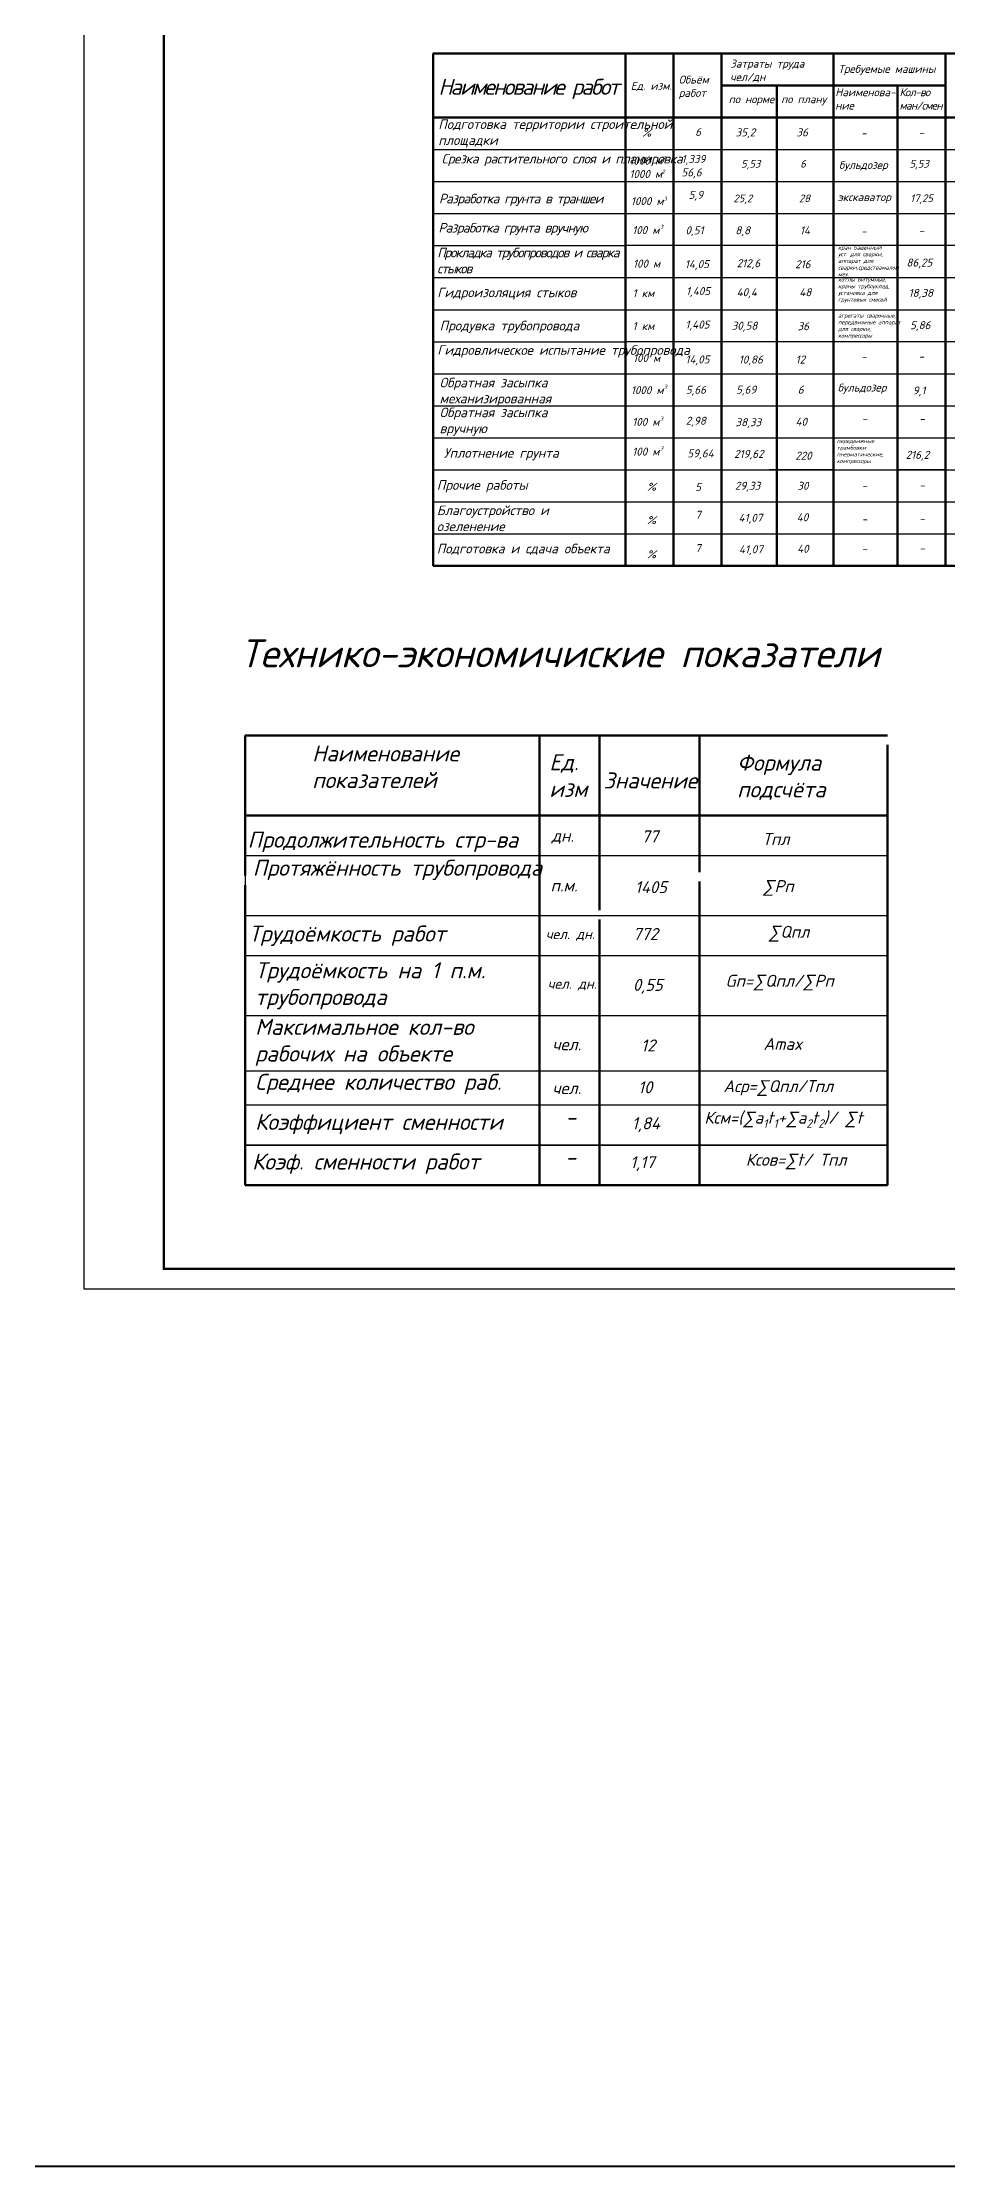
# Model space of a CAD drawing. Header units: millimetres. Extents: x 27137 to 30937, y -4667 to -569.
# Drawn here: x 29756 to 29982, y -4667 to -4136 of the extents above; entities that cross this region are included whole.
import ezdxf

# ---------------------------------------------------------------- set-up
doc = ezdxf.new("R2010")
doc.units = ezdxf.units.MM
doc.header["$LTSCALE"] = 0.4
doc.styles.get("Standard").update_dxf_attribs({"font": 'isocpeui.ttf', "height": 2.5})

msp = doc.modelspace()

# ---------------------------------------------------------------- linework, layer by layer
at = {"lineweight": 60}
for p, q in [((29853.4279, -4139.0689), (30033.4279, -4139.0689)), ((29853.4279, -4139.0689), (29901.4279, -4139.0689)), ((29853.4279, -4139.0689), (29853.4279, -4163.0689)), ((29853.4279, -4139.0689), (29853.4279, -4155.0689)), ((29901.4279, -4139.0689), (29901.4279, -4147.0689)), ((29913.4279, -4155.0689), (29913.4279, -4139.0689)), ((29925.4279, -4139.0689), (29925.4279, -4155.0689)), ((29953.4279, -4139.0689), (29953.4279, -4147.0689)), ((29981.4279, -4139.0689), (29981.4279, -4155.0689)), ((29901.4279, -4147.0689), (29901.4279, -4187.0689)), ((29925.4279, -4147.0689), (29981.4279, -4147.0689)), ((29939.2547, -4147.0689), (29939.2547, -4155.0689)), ((29953.4279, -4155.0689), (29953.4279, -4147.0689)), ((29969.4279, -4155.0689), (29969.4279, -4147.0689)), ((29853.4279, -4155.0689), (30021.4279, -4155.0689)), ((29853.4279, -4155.0689), (29853.4279, -4167.0689)), ((29853.4279, -4155.0689), (29853.4279, -4163.0689)), ((29913.4279, -4187.0689), (29913.4279, -4155.0689)), ((29925.4279, -4187.0689), (29925.4279, -4155.0689)), ((29939.2547, -4187.0689), (29939.2547, -4155.0689)), ((29953.4279, -4155.0689), (29953.4279, -4187.0689)), ((29969.4279, -4187.0689), (29969.4279, -4155.0689)), ((29981.4279, -4155.0689), (29981.4279, -4187.0689)), ((29853.4279, -4163.0689), (29853.4279, -4171.0689)), ((29853.4279, -4167.0689), (29853.4279, -4179.0689)), ((29853.4279, -4167.0689), (29853.4279, -4175.0689)), ((29853.4279, -4171.0689), (29853.4279, -4179.0689)), ((29853.4279, -4175.0689), (29853.4279, -4183.0689)), ((29853.4279, -4179.0689), (29853.4279, -4187.0689)), ((29853.4279, -4183.0689), (29853.4279, -4187.0689)), ((29853.4279, -4187.0689), (29853.4279, -4191.0689)), ((29853.4279, -4187.0689), (29853.4279, -4191.0689)), ((29853.4279, -4187.0689), (29853.4279, -4195.0689)), ((29901.4279, -4186.7915), (29901.4279, -4243.0689)), ((29913.4279, -4243.0689), (29913.4279, -4186.7915)), ((29925.4279, -4243.0689), (29925.4279, -4187.0689)), ((29939.2547, -4243.0689), (29939.2547, -4187.0689)), ((29953.4279, -4187.0689), (29953.4279, -4243.0689)), ((29969.4279, -4243.0689), (29969.4279, -4187.0689)), ((29981.4279, -4187.0689), (29981.4279, -4243.0689)), ((29853.4279, -4195.0689), (29853.4279, -4199.0689)), ((29853.4279, -4199.0689), (29853.4279, -4207.0689)), ((29853.4279, -4211.0689), (29853.4279, -4203.0689)), ((29853.4279, -4207.0689), (29853.4279, -4211.0689)), ((29853.4279, -4211.0689), (29853.4279, -4219.0689)), ((29853.4279, -4219.0689), (29853.4279, -4223.0689)), ((29853.4279, -4223.0689), (29853.4279, -4227.0689)), ((29853.4279, -4227.0689), (29853.4279, -4231.0689)), ((29853.4279, -4231.0689), (29853.4279, -4235.0689)), ((29853.4279, -4235.0689), (29853.4279, -4239.0689)), ((29853.4279, -4239.0689), (29853.4279, -4243.0689)), ((29853.4279, -4243.0689), (29853.4279, -4267.0689)), ((29853.4279, -4251.0689), (29853.4279, -4243.0689)), ((29901.4279, -4243.0689), (29901.4279, -4267.0689)), ((29913.4279, -4243.0689), (29913.4279, -4267.0689)), ((29925.4279, -4267.0689), (29925.4279, -4243.0689)), ((29939.2547, -4267.0689), (29939.2547, -4243.0689)), ((29953.4279, -4243.0689), (29953.4279, -4267.0689)), ((29969.4279, -4267.0689), (29969.4279, -4243.0689)), ((29981.4279, -4243.0689), (29981.4279, -4267.0689)), ((29853.4279, -4267.0689), (29853.4279, -4259.0689)), ((29853.4279, -4267.0689), (30033.4279, -4267.0689)), ((29806.3795, -4309.4931), (29806.3795, -4329.4931)), ((29806.3795, -4309.4931), (29879.941, -4309.4931)), ((29879.941, -4329.4931), (29879.941, -4309.4931)), ((29879.941, -4309.4931), (29894.941, -4309.4931)), ((29894.941, -4309.4931), (29894.941, -4353.1132)), ((29894.941, -4353.1132), (29894.941, -4309.4931)), ((29894.941, -4309.4931), (29909.941, -4309.4931)), ((29894.941, -4309.4931), (29919.941, -4309.4931)), ((29906.3795, -4309.4931), (29921.3795, -4309.4931)), ((29909.941, -4309.4931), (29959.941, -4309.4931)), ((29919.941, -4309.4931), (29919.941, -4343.6335)), ((29966.941, -4309.4931), (29959.941, -4309.4931)), ((29966.941, -4411.8493), (29966.941, -4311.8493)), ((29966.941, -4421.8493), (29966.941, -4321.8493)), ((29806.3795, -4329.4931), (29959.941, -4329.4931)), ((29806.3795, -4329.4931), (29806.3795, -4344.4931)), ((29806.3795, -4329.4931), (29806.3795, -4339.4931)), ((29879.941, -4329.4931), (29879.941, -4372.3017)), ((29959.941, -4329.4931), (29966.941, -4329.4931)), ((29806.3795, -4346.8493), (29806.3795, -4409.0125)), ((29919.941, -4421.8493), (29919.941, -4345.9897)), ((29894.941, -4355.4694), (29894.941, -4421.8493)), ((29879.941, -4366.8493), (29879.941, -4421.8493)), ((29806.3795, -4401.8493), (29806.3795, -4411.8493)), ((29806.3795, -4411.8493), (29806.3795, -4421.8493)), ((29806.3795, -4421.8493), (29959.941, -4421.8493)), ((29959.941, -4421.8493), (29966.941, -4421.8493))]:
    msp.add_line(p, q, dxfattribs=at)
for p, q in [((29853.4279, -4139.0689), (29858.2279, -4139.0689)), ((29901.4279, -4139.0689), (29925.4279, -4139.0689)), ((29925.4279, -4155.0689), (29925.4279, -4139.0689)), ((29937.4279, -4139.0689), (29953.4279, -4139.0689)), ((29953.4279, -4139.0689), (29981.4279, -4139.0689)), ((29981.4279, -4139.0689), (29993.4279, -4139.0689)), ((29981.4279, -4147.0689), (29981.4279, -4139.0689)), ((29953.4279, -4147.0689), (29981.4279, -4147.0689)), ((29901.4279, -4155.0689), (29913.4279, -4155.0689)), ((29913.4279, -4155.0689), (29925.4279, -4155.0689)), ((29937.4279, -4155.0689), (29953.4279, -4155.0689)), ((29937.4279, -4155.0689), (29953.4279, -4155.0689)), ((29953.4279, -4155.0689), (29969.4279, -4155.0689)), ((29853.4279, -4163.0689), (30033.4279, -4163.0689)), ((29853.4279, -4171.0689), (30033.4279, -4171.0689)), ((29853.4279, -4179.0689), (30033.4279, -4179.0689)), ((29853.4279, -4183.0689), (29853.4279, -4187.0689)), ((29853.4279, -4183.0689), (29853.4279, -4187.0689)), ((29853.4279, -4187.0689), (29901.4279, -4187.0689)), ((29853.4279, -4187.0689), (29901.4279, -4187.0689)), ((29901.4279, -4187.0689), (29901.4279, -4183.0689)), ((29901.4279, -4187.0689), (29901.4279, -4186.7915)), ((30033.4279, -4187.0689), (29901.4279, -4187.0689)), ((30033.4279, -4187.0689), (29901.4279, -4187.0689)), ((29853.4279, -4195.0689), (29901.4279, -4195.0689)), ((29901.4279, -4199.0689), (29901.4279, -4195.0689)), ((29901.4279, -4195.0689), (30033.4279, -4195.0689)), ((29853.4279, -4203.0689), (30033.4279, -4203.0689)), ((29901.4279, -4211.0689), (29901.4279, -4207.0689)), ((29853.4279, -4211.0689), (29901.4279, -4211.0689)), ((30033.4279, -4211.0689), (29901.4279, -4211.0689)), ((29853.4279, -4219.0689), (29901.4279, -4219.0689)), ((29901.4279, -4223.0689), (29901.4279, -4219.0689)), ((29901.4279, -4219.0689), (30033.4279, -4219.0689)), ((29853.4279, -4227.0689), (29901.4279, -4227.0689)), ((29901.4279, -4231.0689), (29901.4279, -4227.0689)), ((29901.4279, -4227.0689), (30033.4279, -4227.0689)), ((29853.4279, -4235.0689), (29901.4279, -4235.0689)), ((29901.4279, -4235.0689), (29901.4279, -4239.0689)), ((29901.4279, -4235.0689), (30033.4279, -4235.0689)), ((29853.4279, -4243.0689), (29901.4279, -4243.0689)), ((29901.4279, -4243.0689), (29913.4279, -4243.0689)), ((29913.4279, -4243.0689), (30021.4279, -4243.0689)), ((29953.4279, -4243.0689), (29937.4279, -4243.0689)), ((29937.4279, -4243.0689), (29953.4279, -4243.0689)), ((29981.4279, -4243.0689), (29969.4279, -4243.0689)), ((29969.4279, -4243.0689), (29981.4279, -4243.0689)), ((29853.4279, -4259.0689), (29853.4279, -4251.0689)), ((29853.4279, -4251.0689), (30033.4279, -4251.0689)), ((29853.4279, -4259.0689), (30033.4279, -4259.0689)), ((29806.3795, -4339.4931), (29966.941, -4339.4931)), ((29806.3795, -4339.4931), (29806.3795, -4354.4931)), ((29806.3795, -4354.4931), (29966.941, -4354.4931)), ((29806.3795, -4354.4931), (29806.3795, -4364.4931)), ((29806.3795, -4364.4931), (29966.941, -4364.4931)), ((29806.3795, -4364.4931), (29806.3795, -4374.4931)), ((29806.3795, -4374.4931), (29806.3795, -4379.4931)), ((29806.3795, -4379.4931), (29966.941, -4379.4931)), ((29806.3795, -4379.4931), (29806.3795, -4389.4931)), ((29806.3795, -4393.302), (29966.941, -4393.302)), ((29966.941, -4401.8493), (29806.3795, -4401.8493)), ((29806.3795, -4411.8493), (29959.941, -4411.8493)), ((29966.941, -4411.8493), (29806.3795, -4411.8493)), ((29894.941, -4411.8493), (29919.941, -4411.8493)), ((29959.941, -4411.8493), (29966.941, -4411.8493))]:
    msp.add_line(p, q)
at = {"color": 1, "lineweight": 40, "ltscale": 0.5}
msp.add_lwpolyline([(28083.9133, -3604.0598), (30936.8803, -3604.0598), (30936.8803, -4667.0895), (28083.9133, -4667.0895)], close=True, dxfattribs=at)
at = {"color": 7, "lineweight": -3}
for points in [[(29766.0721, -4447.7376), (30607.0721, -4447.7376), (30607.0721, -3853.7376), (29766.0721, -3853.7376)], [(29786.0721, -4442.7376), (30602.0721, -4442.7376), (30602.0721, -3858.7376), (29786.0721, -3858.7376)]]:
    msp.add_lwpolyline(points, close=True, dxfattribs=at)
at = {"const_width": 0.6}
msp.add_lwpolyline([(29786.0721, -4442.7376), (29786.0721, -3858.7376), (30602.0721, -3858.7376), (30602.0721, -4442.7376), (29786.0721, -4442.7376)], dxfattribs=at)

# ---------------------------------------------------------------- texts
at = {"attachment_point": 1}
for s, width, gutter_width, heights, insert, char_height in [('{\\T0.8;Наименование работ}', 60, 12.5, [0], (29854.6906, -4145.3733), 4), ('Обьём\\Pработ', 30, 12.5, [0], (29914.7406, -4144.5663), 2), ('Затраты труда \\Pчел/дн', 28.457231, 12.5, [9.4384], (29927.5933, -4140.5825), 2), ('Требуемые машины', 35, 12.5, [0], (29954.5887, -4141.9029), 2), ('Ед. изм.', 15, 12.5, [0], (29902.7459, -4146.134), 2), ('по норме', 20, 12.5, [0], (29927.2182, -4149.4663), 2), ('по плану', 20, 12.5, [0], (29940.3296, -4149.4663), 2), ('Наименова-\\Pние', 20, 12.5, [0], (29953.8423, -4147.7292), 2), ('{\\T0.9;Кол-во\\Pман/смен}', 15, 12.5, [0], (29969.9108, -4147.7333), 2), ('Подготовка территории строительной площадки', 60, 12.5, [0], (29854.673, -4155.5126), 2.4), ('%', 15, 12.5, [0], (29905.6495, -4157.8299), 2), ('6', 15, 12.5, [0], (29918.8549, -4157.6709), 2), ('35,2', 12.151566, 12.5, [0], (29928.952, -4157.7507), 2), ('36', 12.151566, 12.5, [0], (29944.1421, -4157.7507), 2), ('-', 15.304504, 12.5, [0], (29960.3048, -4157.9193), 2), ('-', 15.304504, 12.5, [0], (29974.6703, -4157.8691), 2), ('{\\T0.95;Срезка растительного слоя и планировка}', 60, 12.5, [0], (29855.5081, -4164.1364), 2.4), ('1000 м\\P1000 м', 15, 12.5, [0], (29902.4106, -4164.8318), 2), ('3', 15, 12.5, [0], (29910.5859, -4164.7552), 1), ('1,339\\P56,6', 15, 12.5, [0], (29915.4275, -4164.4262), 2), ('5,53', 13.371299, 12.5, [2.88], (29930.337, -4165.6451), 1.92), ('6', 13.371299, 12.5, [2.88], (29945.1045, -4165.6451), 1.92), ('5,53', 13.371299, 12.5, [2.88], (29972.4174, -4165.6451), 1.92), ('2', 15, 12.5, [0], (29910.5198, -4168.0782), 1), ('{\\T0.9;Разработка грунта в траншеи}', 60, 12.5, [0], (29854.8263, -4174.1154), 2.4), ('1000 м', 15, 12.5, [0], (29902.7792, -4174.9402), 2), ('3', 15, 12.5, [0], (29910.94, -4174.8304), 1), ('25,2', 13.371299, 12.5, [0], (29928.4237, -4174.2957), 1.92), ('28', 13.371299, 12.5, [0], (29944.7894, -4174.2957), 1.92), ('{\\T0.9;Разработка грунта вручную}', 60, 12.5, [0], (29854.697, -4181.3966), 2.4), ('100 м', 15, 12.5, [0], (29903.1196, -4182.1797), 2), ('3', 15, 12.5, [0], (29910.088, -4181.8643), 1), ('{\\T0.8;Прокладка трубопроводов и сварка\\Pстыков}', 63.85238, 12.5, [10.6306], (29854.406, -4187.5915), 2.4), ('-', 15.304504, 12.5, [0], (29960.3048, -4182.4364), 2), ('-', 15.304504, 12.5, [0], (29974.6703, -4182.3863), 2), ('100 м', 15, 12.5, [0], (29903.3116, -4190.5737), 2), ('1 км', 15, 12.5, [0], (29903.2032, -4197.95), 2), ('1,405', 15, 12.5, [0], (29916.5644, -4197.4322), 2), ('40,4', 15, 12.5, [0], (29929.1994, -4197.7079), 2), ('48', 15, 12.5, [0], (29944.8683, -4197.7079), 2), ('18,38', 13.371299, 12.5, [0], (29972.1726, -4197.8715), 2), ('1 км', 15, 12.5, [0], (29903.2032, -4206.1567), 2), ('1,405', 15, 12.5, [0], (29916.4177, -4205.7855), 2), ('30,58', 15, 12.5, [0], (29927.9668, -4206.0791), 2), ('36', 15, 12.5, [0], (29944.4281, -4206.2079), 2), ('5,86', 13.371299, 12.5, [0], (29972.5415, -4205.9437), 2), ('100 м', 15, 12.5, [0], (29903.3116, -4214.1682), 2), ('-', 15.304504, 12.5, [0], (29960.3048, -4213.7854), 2), ('-', 15.304504, 12.5, [0], (29974.6703, -4213.7352), 2), ('1000 м', 15, 12.5, [0], (29902.7792, -4222.1838), 2), ('3', 15, 12.5, [0], (29911.0598, -4221.833), 1), ('100 м', 15, 12.5, [0], (29903.1196, -4230.1014), 2), ('3', 15, 12.5, [0], (29910.088, -4229.786), 1), ('-', 15.304504, 12.5, [0], (29960.4548, -4229.3563), 2), ('-', 15.304504, 12.5, [0], (29974.8203, -4229.3061), 2), ('100 м', 15, 12.5, [0], (29903.1196, -4237.541), 2), ('3', 15, 12.5, [0], (29910.088, -4237.2256), 1), ('Прочие работы', 60, 12.5, [0], (29854.3036, -4245.6882), 2.4), ('\\pi6.53712;%', 15, 12.5, [0], (29900.3065, -4246.3106), 2), ('5', 15, 12.5, [0], (29918.8549, -4246.3835), 2), ('-', 15.304504, 12.5, [0], (29960.4548, -4245.994), 2), ('-', 15.304504, 12.5, [0], (29974.8203, -4245.9438), 2), ('Благоустройство и \\Pозеленение', 60, 12.5, [0], (29854.3036, -4252.0052), 2.4), ('\\pi6.53712;%', 15, 12.5, [0], (29900.3065, -4254.6381), 2), ('7', 15, 12.5, [0], (29918.8549, -4253.3329), 2), ('-', 15.304504, 12.5, [0], (29960.4548, -4254.3877), 2), ('-', 15.304504, 12.5, [0], (29974.8203, -4254.3375), 2), ('Подготовка и сдача объекта', 60, 12.5, [0], (29854.3036, -4261.5619), 2.4), ('7', 15, 12.5, [0], (29918.8549, -4261.6419), 2), ('\\pi6.53712;%', 15, 12.5, [0], (29900.3065, -4263.1857), 2), ('-', 15.304504, 12.5, [0], (29960.4548, -4261.7323), 2), ('-', 15.304504, 12.5, [0], (29974.8203, -4261.6821), 2), ('Наименование \\Pпоказателей', 89.841545, 12.5, [0], (29823.159, -4311.9538), 4), ('Ед.\\Pизм', 15, 12.5, [0], (29882.4072, -4314.1714), 4), ('Формула \\Pподсчёта', 55.769805, 12.5, [0], (29929.3411, -4314.2772), 4), ('Значение', 24.685547, 12.5, [0], (29895.9627, -4318.7032), 4), ('Продолжительность стр-ва', 73.561463, 12.5, [0], (29807.0268, -4333.5136), 4), ('дн.', 15, 12.5, [0], (29882.9553, -4333.0377), 3), ('{\\H0.75x;77}', 15, 12.5, [0], (29905.4257, -4333.2048), 4), ('Тпл', 6.356017, 5, [0], (29935.6777, -4333.8542), 3), ('Протяжённость трубопровода', 73.561463, 12.5, [0], (29808.3117, -4340.5356), 4), ('1405', 15, 12.5, [4.0515], (29903.8004, -4345.8811), 3), ('∑Рп', 6.356017, 5, [0], (29935.6777, -4345.6226), 3), ('Трудоёмкость работ', 73.561463, 12.5, [0], (29807.3482, -4356.9796), 4), ('772', 15, 12.5, [0], (29903.3028, -4357.5808), 3), ('∑Qпл', 6.356017, 5, [0], (29937.1367, -4357.0373), 3), ('чел. дн.', 15, 12.5, [0], (29881.5228, -4357.8733), 2.5), ('Трудоёмкость на 1 п.м.\\Pтрубопровода', 73.561463, 12.5, [0], (29808.9039, -4366.1557), 4), ('чел. дн.', 15, 12.5, [0], (29881.9952, -4370.2753), 2.5), ('0,55', 15, 12.5, [0], (29903.2941, -4370.3114), 3), ('Gп=∑Qпл/∑Рп', 6.356017, 5, [0], (29926.4097, -4369.2763), 3), ('Максимальное кол-во рабочих на объекте', 73.561463, 12.5, [0], (29808.9039, -4380.2928), 4), ('чел.', 15, 12.5, [0], (29883.1637, -4385.1507), 3), ('12', 15, 12.5, [0], (29905.341, -4385.434), 3), ('Аmax', 6.356017, 5, [0], (29935.9086, -4385.0443), 3), ('Среднее количество раб.', 73.561463, 12.5, [0], (29808.9039, -4394.0392), 4), ('чел.', 15, 12.5, [0], (29883.1637, -4396.0973), 3), ('10', 15, 12.5, [0], (29904.5901, -4395.8866), 3), ('Аср=∑Qпл/Тпл', 6.356017, 5, [0], (29925.8837, -4395.6132), 3), ('Коэффициент сменности', 73.561463, 12.5, [0], (29808.9039, -4404.0392), 4), ('\\pi6.47273;-', 15, 12.5, [0], (29879.941, -4402.8642), 4), ('1,84', 15, 12.5, [0], (29903.038, -4404.8964), 3), ('\\A1;Ксм=(∑a{\\H0.7x;\\S^ 1;}t{\\H0.7x;\\S^ 1;}+∑a{\\H0.7x;\\S^ 2;}t{\\H0.7x;\\S^ 2;})/ ∑t', 47.638469, 5, [0], (29921.128, -4403.4806), 3), ('Коэф. сменности работ', 73.561463, 12.5, [0], (29808.1417, -4413.9563), 4), ('\\pi6.47273;-', 15, 12.5, [0], (29879.9011, -4412.8648), 4), ('1,17', 15, 12.5, [0], (29902.6079, -4414.6136), 3), ('Ксов=∑t/ Тпл', 27.751224, 5, [0], (29931.4938, -4413.9955), 3)]:
    msp.add_mtext_dynamic_manual_height_columns(s, width=width, gutter_width=gutter_width, heights=heights, dxfattribs=dict(at, insert=insert, char_height=char_height))
at = {"lineweight": 15, "attachment_point": 1}
for s, width, heights, insert, char_height in [('бульдозер', 15.304504, [0], (29954.7843, -4165.9058), 2), ('экскаватор', 15.304504, [0], (29954.4514, -4173.931), 2), ('кран башенный\\Pуст. для сварки,\\Pаппарат для сварки,средствамалой \\Pмех.', 15.304504, [13.1252], (29954.5662, -4187.0439), 1), ('котлы битумные,\\Pкраны трубоуклад,\\Pустановка для \\Pгрунтовых смесей', 15.304504, [13.1252], (29954.5662, -4195.0452), 1), ('агрегаты сварочные,\\Pпередвижные аппарат \\Pдля сварки,\\Pкомпрессоры', 15.304504, [13.1252], (29954.5662, -4204.0448), 1), ('бульдозер', 15.304504, [0], (29954.4719, -4221.531), 2), ('передвижные трамбовки пневматические,\\Pкомпрессоры', 15.304504, [13.1252], (29954.2538, -4235.3824), 1), ('\\pi1.21443;{\\fISOCPEUR|b0|i1|c204|p34;       Технико}-{\\fISOCPEUR|b0|i1|c204|p34;экономичиские показатели}', 242.629461, [0], (29772.7734, -4285.4424), 7)]:
    msp.add_mtext_dynamic_manual_height_columns(s, width=width, gutter_width=12.5, heights=heights, dxfattribs=dict(at, insert=insert, char_height=char_height))
at = {"color": 0, "char_height": 2, "attachment_point": 1}
for s, width, heights, insert in [('5,9', 15, [0], (29917.2021, -4173.3705)), ('0,51', 15, [0], (29916.4318, -4182.2318)), ('8,8', 15, [3], (29928.8713, -4182.2354)), ('14', 15, [3], (29945.0235, -4182.2354)), ('14,05', 15, [0], (29916.2768, -4190.6833)), ('212,6', 15, [0], (29929.2223, -4190.4624)), ('216', 15, [0], (29943.8457, -4190.7107)), ('86,25', 13.371299, [0], (29971.6302, -4190.3011)), ('5,66', 15, [0], (29916.5016, -4222.0834)), ('5,69', 15, [3], (29929.0613, -4222.0629)), ('6', 15, [3], (29944.4935, -4222.0629)), ('9,1', 15, [3], (29973.2208, -4222.2603)), ('2,98', 15, [0], (29916.5016, -4229.8236)), ('38,33', 15, [0], (29928.9208, -4230.1949)), ('40', 15, [0], (29943.9175, -4230.0779)), ('59,64', 15, [0], (29916.9075, -4237.977)), ('29,33', 15, [0], (29928.7786, -4246.0725)), ('30', 15, [0], (29944.3713, -4246.0917)), ('41,07', 15, [0], (29929.6861, -4254.0794)), ('40', 15, [0], (29944.22, -4253.9475)), ('41,07', 15, [0], (29929.79, -4261.9495)), ('40', 15, [0], (29944.3238, -4261.8177))]:
    msp.add_mtext_dynamic_manual_height_columns(s, width=width, gutter_width=12.5, heights=heights, dxfattribs=dict(at, insert=insert))
at = {"color": 1, "attachment_point": 1}
for s, width, heights, insert, char_height in [('{\\C0;17,25}', 13.371299, [3.6], (29972.5902, -4174.263), 1.92), ('{\\C0;14,05}', 15, [0], (29916.4111, -4214.4968), 2), ('{\\C0;10,86}', 15, [0], (29929.7411, -4214.5275), 2), ('{\\C0;   12}', 15, [0], (29940.1301, -4214.5275), 2), ('{\\C0;219,62}', 15, [0], (29928.5873, -4238.1094), 2), ('{\\C0;220}', 15, [0], (29943.8587, -4238.5591), 2), ('{\\C0;216,2}', 13.371299, [0], (29971.4509, -4238.355), 2)]:
    msp.add_mtext_dynamic_manual_height_columns(s, width=width, gutter_width=12.5, heights=heights, dxfattribs=dict(at, insert=insert, char_height=char_height))
at = {"lineweight": 100, "attachment_point": 1}
for s, width, heights, insert, char_height in [('Гидроизоляция стыков', 60, [0], (29854.406, -4197.5592), 2.4), ('Продувка трубопровода', 60, [0], (29854.9992, -4205.8529), 2.4), ('Гидровлическое испытание трубопровода', 60, [10.5433], (29854.406, -4211.9566), 2.4), ('Обратная засыпка\\Pмеханизированная', 60, [8.1917], (29854.9992, -4220.082), 2.4), ('Обратная засыпка\\Pвручную', 60, [8.1917], (29854.9992, -4227.5322), 2.4), ('Уплотнение грунта', 60, [0], (29856.0298, -4237.6701), 2.4), ('п.м.', 15, [0], (29882.7268, -4345.4449), 3)]:
    msp.add_mtext_dynamic_manual_height_columns(s, width=width, gutter_width=12.5, heights=heights, dxfattribs=dict(at, insert=insert, char_height=char_height))

doc.saveas('drawing.dxf')
